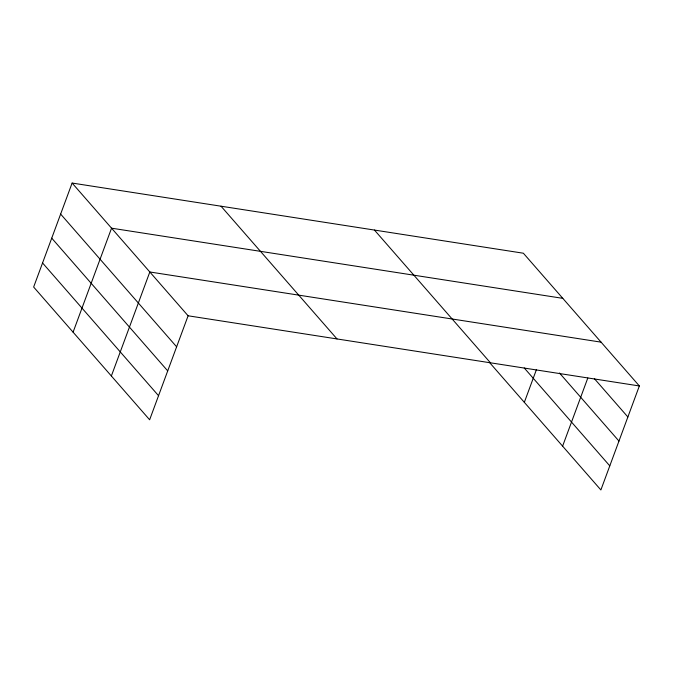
<?xml version="1.0" encoding="UTF-8"?>
<svg xmlns="http://www.w3.org/2000/svg" width="673" height="673" viewBox="0 0 673 673"><rect width="100%" height="100%" fill="white"/><g stroke="black" fill="none" stroke-linecap="round" stroke-linejoin="round"><path stroke-width="1.01" d="M72.12 183.048L33.65 287.043L149.633 419.784L188.103 315.788L72.12 183.048L523.367 253.216L639.35 385.957L600.88 489.952L489.742 362.747M73.088 332.176L111.55 228.181L562.796 298.349M111.365 375.98L149.827 271.985L601.073 342.153M524.334 402.336L536.415 369.679M562.611 446.14L587.815 377.999M188.103 315.788L639.35 385.957M594.385 378.655L627.875 416.982M559.499 373.01L618.967 441.067M524.242 367.971L609.788 465.867M374.449 230.065L490.44 362.806M221.03 206.207L337.013 338.948M60.637 214.081L176.629 346.822M51.737 238.158L167.72 370.899M42.559 262.966L158.542 395.707"/></g></svg>
